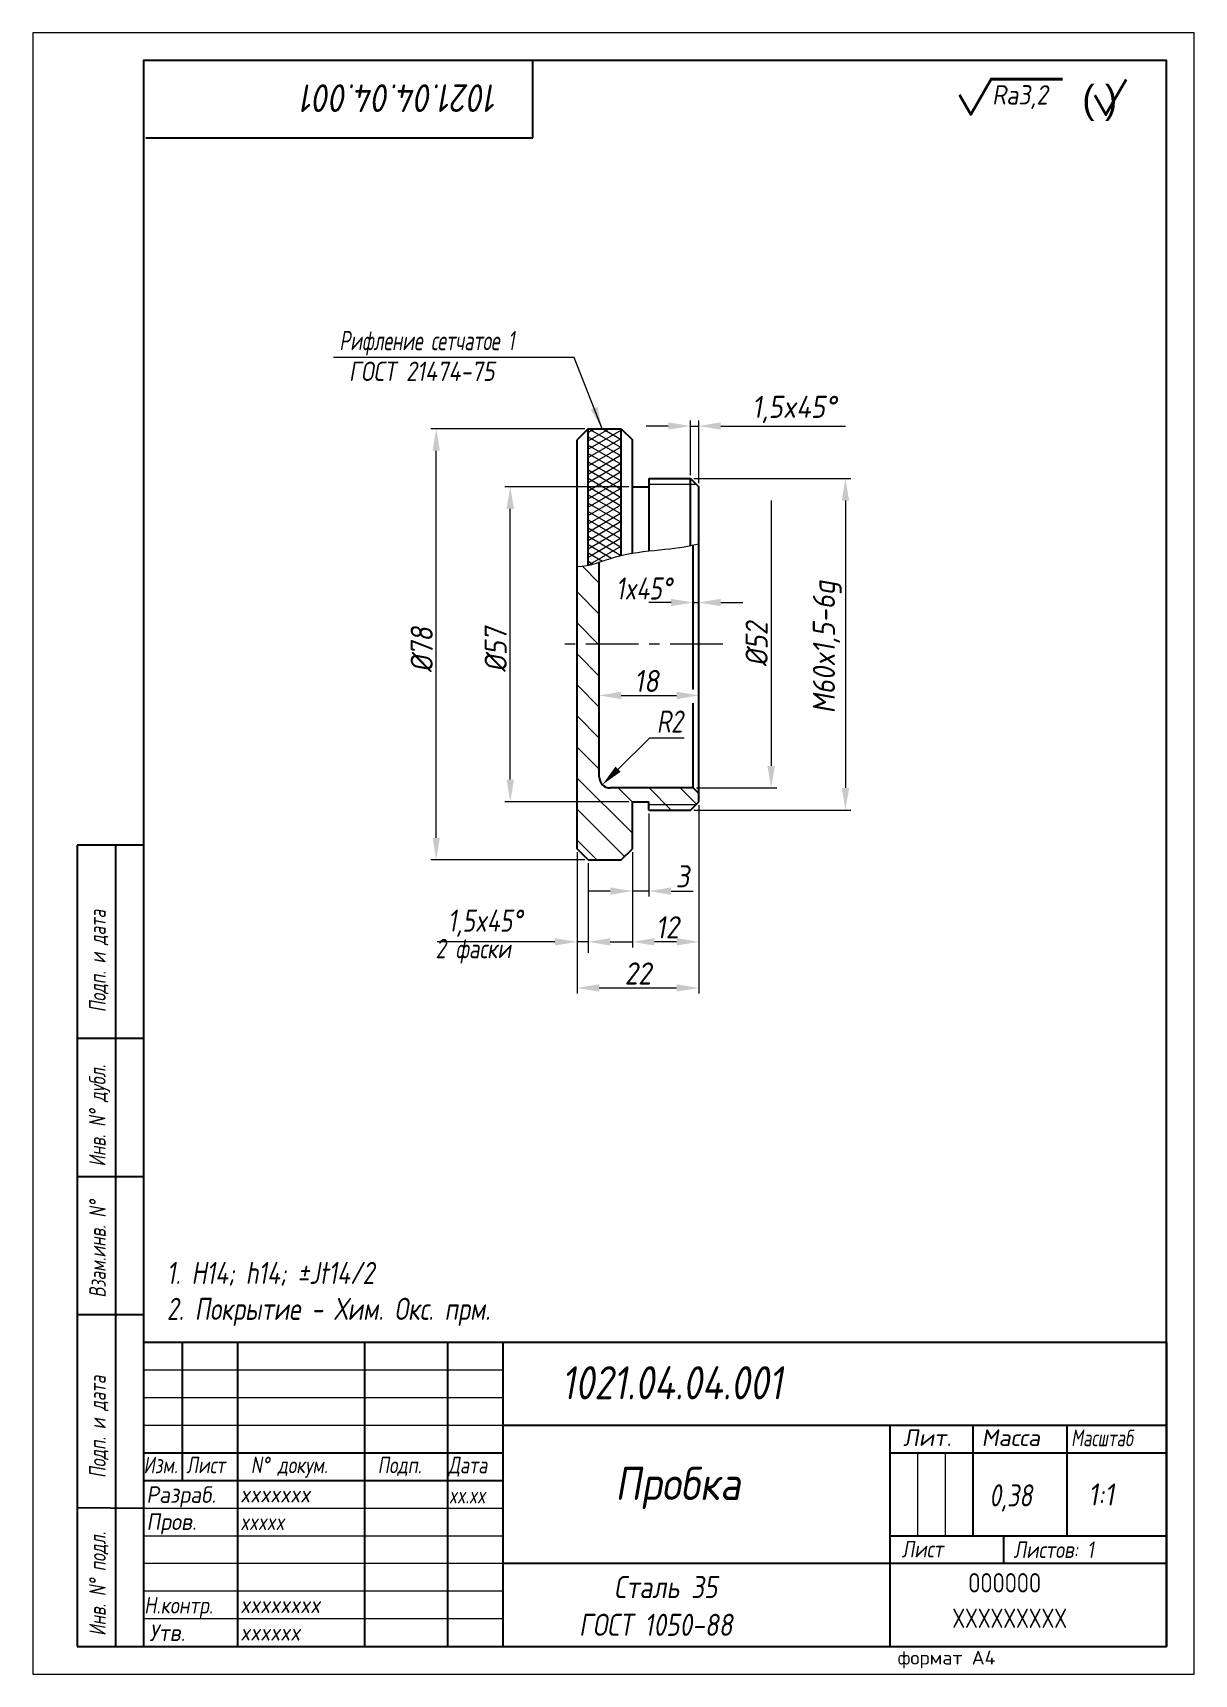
# Model space of a CAD drawing. Header units: millimetres. Extents: x 2572 to 2782, y -1903 to -1606.
import ezdxf

# ---------------------------------------------------------------- set-up
doc = ezdxf.new("R2010")
doc.units = ezdxf.units.MM
doc.linetypes.add('CENTER', pattern=[50.8, 31.75, -6.35, 6.35, -6.35])
for name, color, linetype, lineweight in [('Ax', 1, 'CENTER', 18), ('Dim', 3, 'Continuous', 40), ('Hatch', 5, 'Continuous', 18), ('Slim', 8, 'Continuous', 18), ('Text', 2, 'Continuous', 40), ('Wide', 31, 'Continuous', 60)]:
    doc.layers.add(name, color=color, linetype=linetype, lineweight=lineweight)
doc.styles.add('курсив', font='romans.shx', dxfattribs={"oblique": 10})
doc.styles.add('курсив 0_65', font='romans.shx', dxfattribs={"width": 0.65, "oblique": 10})
doc.styles.add('курсив 0_75', font='romans.shx', dxfattribs={"width": 0.75, "oblique": 10})
doc.styles.add('курсив 0_85', font='romans.shx', dxfattribs={"width": 0.85, "oblique": 10})
doc.dimstyles.new('L.Arrow', dxfattribs={"dimtxt": 4, "dimasz": 4, "dimexe": 2, "dimexo": 0.625, "dimgap": 1, "dimtad": 1, "dimlfac": 5, "dimtxsty": 'курсив 0_85', "dimcen": 0, "dimclrd": 256, "dimclre": 256, "dimclrt": 256, "dimadec": 1, "dimazin": 0, "dimtp": 0.0165, "dimtm": 0.0075, "dimtfac": 1, "dimtmove": 0, "dimatfit": 3, "dimfxl": 1, "dimlwd": 18, "dimlwe": 18, "dimarcsym": 0})
doc.dimstyles.new('к1_1', dxfattribs={"dimtxt": 4, "dimasz": 4, "dimexe": 1, "dimexo": 0.625, "dimtad": 1, "dimtxsty": 'курсив 0_85', "dimcen": 0, "dimadec": 0, "dimazin": 0, "dimtfac": 1, "dimtmove": 0, "dimatfit": 3, "dimldrblk": 'DOTSMALL', "dimfxl": 1, "dimlwd": 18, "dimlwe": 18, "dimarcsym": 0})
doc.dimstyles.new('к1_1св', dxfattribs={"dimtxt": 4, "dimasz": 4, "dimexe": 2, "dimexo": 0.625, "dimgap": 1, "dimtad": 1, "dimtoh": 1, "dimtxsty": 'курсив 0_75', "dimcen": 0, "dimadec": 0, "dimazin": 0, "dimtfac": 1, "dimtmove": 0, "dimatfit": 3, "dimldrblk": 'DOTSMALL', "dimfxl": 1, "dimlwd": 18, "dimlwe": 18, "dimarcsym": 0})

# ---------------------------------------------------------------- blocks, each defined once
blk = doc.blocks.new('*D536')
at = {"layer": 'Defpoints', "color": 0, "transparency": 16777216}
for p in [(2692.79, -1690.74), (2691.79, -1742.74), (2705.89, -1742.74)]:
    blk.add_point(p, dxfattribs=at)
at = {"layer": 'Dim', "color": 0, "lineweight": 18, "transparency": 16777216}
for p, q in [((2705.89, -1690.74), (2705.89, -1738.74)), ((2692.42, -1742.74), (2706.89, -1742.74))]:
    blk.add_line(p, q, dxfattribs=at)
at = {"layer": 'Dim', "color": 0, "transparency": 16777216}
blk.add_solid([(2705.22, -1738.74), (2706.56, -1738.74), (2705.89, -1742.74)], dxfattribs=at)
at = {"layer": 'Dim', "color": 0, "transparency": 16777216, "insert": (2703.26, -1716.74), "char_height": 4, "attachment_point": 5, "rotation": 90, "style": 'курсив 0_85'}
blk.add_mtext('%%c52', dxfattribs=at)
blk = doc.blocks.new('_DotSmall')
at = {"color": 0, "linetype": 'ByBlock', "const_width": 0.5}
blk.add_lwpolyline([(-122670.927, 17467.939, 1), (-122670.802, 17467.939, 1)], format="xyb", close=True, dxfattribs=at)
blk = doc.blocks.new('_None')
blk = doc.blocks.new('*D537')
at = {"layer": 'Defpoints', "color": 0, "transparency": 16777216}
for p in [(2691.29, -1686.74), (2691.29, -1746.74), (2719.32, -1746.74)]:
    blk.add_point(p, dxfattribs=at)
at = {"layer": 'Dim', "color": 0, "lineweight": 18, "transparency": 16777216}
for p, q in [((2691.92, -1686.74), (2720.32, -1686.74)), ((2719.32, -1690.74), (2719.32, -1742.74)), ((2691.92, -1746.74), (2720.32, -1746.74))]:
    blk.add_line(p, q, dxfattribs=at)
at = {"layer": 'Dim', "color": 0, "transparency": 16777216}
for points in [[(2718.66, -1690.74), (2719.99, -1690.74), (2719.32, -1686.74)], [(2718.66, -1742.74), (2719.99, -1742.74), (2719.32, -1746.74)]]:
    blk.add_solid(points, dxfattribs=at)
at = {"layer": 'Dim', "color": 0, "transparency": 16777216, "insert": (2716.03, -1717.26), "char_height": 4, "attachment_point": 5, "rotation": 90, "style": 'курсив 0_85'}
blk.add_mtext('M60x1,5-6g', dxfattribs=at)
blk = doc.blocks.new('*D538')
at = {"layer": 'Defpoints', "color": 0, "transparency": 16777216}
for p in [(2645.32, -1677.74), (2672.79, -1677.74), (2672.79, -1755.74)]:
    blk.add_point(p, dxfattribs=at)
at = {"layer": 'Dim', "color": 0, "lineweight": 18, "transparency": 16777216}
for p, q in [((2672.17, -1677.74), (2644.32, -1677.74)), ((2645.32, -1751.74), (2645.32, -1681.74)), ((2672.17, -1755.74), (2644.32, -1755.74))]:
    blk.add_line(p, q, dxfattribs=at)
at = {"layer": 'Dim', "color": 0, "transparency": 16777216}
for points in [[(2644.66, -1681.74), (2645.99, -1681.74), (2645.32, -1677.74)], [(2644.66, -1751.74), (2645.99, -1751.74), (2645.32, -1755.74)]]:
    blk.add_solid(points, dxfattribs=at)
at = {"layer": 'Dim', "color": 0, "transparency": 16777216, "insert": (2642.7, -1717.74), "char_height": 4, "attachment_point": 5, "rotation": 90, "style": 'курсив 0_85'}
blk.add_mtext('%%c78', dxfattribs=at)
blk = doc.blocks.new('*D101')
at = {"layer": 'Defpoints', "color": 0, "transparency": 16777216}
for p in [(2692.79, -1746.74), (2670.79, -1753.74), (2692.79, -1778.93)]:
    blk.add_point(p, dxfattribs=at)
at = {"layer": 'Dim', "color": 0, "lineweight": 18, "transparency": 16777216}
for p, q in [((2692.79, -1747.37), (2692.79, -1779.93)), ((2670.79, -1754.37), (2670.79, -1779.93)), ((2674.79, -1778.93), (2688.79, -1778.93))]:
    blk.add_line(p, q, dxfattribs=at)
at = {"layer": 'Dim', "color": 0, "transparency": 16777216}
for points in [[(2674.79, -1778.26), (2674.79, -1779.6), (2670.79, -1778.93)], [(2688.79, -1778.26), (2688.79, -1779.6), (2692.79, -1778.93)]]:
    blk.add_solid(points, dxfattribs=at)
at = {"layer": 'Dim', "color": 0, "transparency": 16777216, "insert": (2681.81, -1776.31), "char_height": 4, "attachment_point": 5, "style": 'курсив 0_85'}
blk.add_mtext('22', dxfattribs=at)
blk = doc.blocks.new('*D102')
at = {"layer": 'Defpoints', "color": 0, "transparency": 16777216}
for p in [(2692.79, -1745.24), (2680.79, -1753.74), (2680.79, -1770.59)]:
    blk.add_point(p, dxfattribs=at)
at = {"layer": 'Dim', "color": 0, "lineweight": 18, "transparency": 16777216}
for p, q in [((2692.79, -1745.87), (2692.79, -1771.59)), ((2680.79, -1754.37), (2680.79, -1771.59)), ((2688.79, -1770.59), (2684.79, -1770.59))]:
    blk.add_line(p, q, dxfattribs=at)
at = {"layer": 'Dim', "color": 0, "transparency": 16777216}
for points in [[(2684.79, -1769.92), (2684.79, -1771.25), (2680.79, -1770.59)], [(2688.79, -1769.92), (2688.79, -1771.25), (2692.79, -1770.59)]]:
    blk.add_solid(points, dxfattribs=at)
at = {"layer": 'Dim', "color": 0, "transparency": 16777216, "insert": (2687.13, -1767.96), "char_height": 4, "attachment_point": 5, "style": 'курсив 0_85'}
blk.add_mtext('12', dxfattribs=at)
blk = doc.blocks.new('*D103')
at = {"layer": 'Defpoints', "color": 0, "transparency": 16777216}
for p in [(2658.71, -1688.24), (2680.79, -1688.24), (2680.79, -1745.24)]:
    blk.add_point(p, dxfattribs=at)
at = {"layer": 'Dim', "color": 0, "lineweight": 18, "transparency": 16777216}
for p, q in [((2680.17, -1688.24), (2657.71, -1688.24)), ((2658.71, -1741.24), (2658.71, -1692.24)), ((2680.17, -1745.24), (2657.71, -1745.24))]:
    blk.add_line(p, q, dxfattribs=at)
at = {"layer": 'Dim', "color": 0, "transparency": 16777216}
for points in [[(2658.04, -1692.24), (2659.38, -1692.24), (2658.71, -1688.24)], [(2658.04, -1741.24), (2659.38, -1741.24), (2658.71, -1745.24)]]:
    blk.add_solid(points, dxfattribs=at)
at = {"layer": 'Dim', "color": 0, "transparency": 16777216, "insert": (2656.08, -1717.74), "char_height": 4, "attachment_point": 5, "rotation": 90, "style": 'курсив 0_85'}
blk.add_mtext('%%c57', dxfattribs=at)
blk = doc.blocks.new('*D539')
at = {"layer": 'Defpoints', "color": 0, "transparency": 16777216}
for p in [(2674.79, -1716.74), (2692.79, -1716.74), (2692.79, -1726)]:
    blk.add_point(p, dxfattribs=at)
at = {"layer": 'Dim', "color": 0, "lineweight": 18, "transparency": 16777216}
for p, q in [((2674.79, -1717.37), (2674.79, -1727)), ((2692.79, -1717.37), (2692.79, -1727)), ((2678.79, -1726), (2688.79, -1726))]:
    blk.add_line(p, q, dxfattribs=at)
at = {"layer": 'Dim', "color": 0, "transparency": 16777216}
for points in [[(2678.79, -1725.33), (2678.79, -1726.67), (2674.79, -1726)], [(2688.79, -1725.33), (2688.79, -1726.67), (2692.79, -1726)]]:
    blk.add_solid(points, dxfattribs=at)
at = {"layer": 'Dim', "color": 0, "transparency": 16777216, "insert": (2683.34, -1723.38), "char_height": 4, "attachment_point": 5, "style": 'курсив 0_85'}
blk.add_mtext('18', dxfattribs=at)
blk = doc.blocks.new('*D540')
at = {"layer": 'Defpoints', "color": 0, "transparency": 16777216}
for p in [(2692.79, -1677.25), (2691.29, -1686.74), (2692.79, -1688.24)]:
    blk.add_point(p, dxfattribs=at)
at = {"layer": 'Dim', "color": 0, "lineweight": 18, "transparency": 16777216}
for p, q in [((2687.29, -1677.25), (2683.29, -1677.25)), ((2691.29, -1686.12), (2691.29, -1676.25)), ((2691.29, -1677.25), (2692.79, -1677.25)), ((2692.79, -1687.62), (2692.79, -1676.25)), ((2696.79, -1677.25), (2719.34, -1677.25))]:
    blk.add_line(p, q, dxfattribs=at)
at = {"layer": 'Dim', "color": 0, "transparency": 16777216}
for points in [[(2687.29, -1676.58), (2687.29, -1677.91), (2691.29, -1677.25)], [(2696.79, -1676.58), (2696.79, -1677.91), (2692.79, -1677.25)]]:
    blk.add_solid(points, dxfattribs=at)
at = {"layer": 'Dim', "color": 0, "transparency": 16777216, "insert": (2710.06, -1674.24), "char_height": 4, "attachment_point": 5, "style": 'курсив 0_85'}
blk.add_mtext('1,5x45%%d', dxfattribs=at)
blk = doc.blocks.new('*D541')
at = {"layer": 'Defpoints', "color": 0, "transparency": 16777216}
for p in [(2691.79, -1698.79), (2692.79, -1698.54), (2692.79, -1709.18)]:
    blk.add_point(p, dxfattribs=at)
at = {"layer": 'Dim', "color": 0, "lineweight": 18, "transparency": 16777216}
for p, q in [((2691.79, -1699.42), (2691.79, -1711.18)), ((2692.79, -1699.17), (2692.79, -1711.18)), ((2687.79, -1709.18), (2683.79, -1709.18)), ((2691.79, -1709.18), (2692.79, -1709.18)), ((2696.79, -1709.18), (2700.79, -1709.18))]:
    blk.add_line(p, q, dxfattribs=at)
at = {"layer": 'Dim', "color": 0, "transparency": 16777216}
for points in [[(2687.79, -1708.52), (2687.79, -1709.85), (2691.79, -1709.18)], [(2696.79, -1708.52), (2696.79, -1709.85), (2692.79, -1709.18)]]:
    blk.add_solid(points, dxfattribs=at)
at = {"layer": 'Dim', "color": 0, "transparency": 16777216, "insert": (2682.86, -1706.65), "char_height": 4, "attachment_point": 5, "style": 'курсив 0_75'}
blk.add_mtext('1x45%%d', dxfattribs=at)
blk = doc.blocks.new('*D542')
at = {"layer": 'Defpoints', "color": 0, "transparency": 16777216}
for p in [(2670.79, -1753.74), (2672.79, -1755.74), (2670.79, -1770.59)]:
    blk.add_point(p, dxfattribs=at)
at = {"layer": 'Dim', "color": 0, "lineweight": 18, "transparency": 16777216}
for p, q in [((2670.79, -1754.37), (2670.79, -1772.59)), ((2672.79, -1756.37), (2672.79, -1772.59)), ((2666.79, -1770.59), (2645.51, -1770.59)), ((2672.79, -1770.59), (2670.79, -1770.59)), ((2676.79, -1770.59), (2680.79, -1770.59))]:
    blk.add_line(p, q, dxfattribs=at)
at = {"layer": 'Dim', "color": 0, "transparency": 16777216}
for points in [[(2666.79, -1769.92), (2666.79, -1771.25), (2670.79, -1770.59)], [(2676.79, -1769.92), (2676.79, -1771.25), (2672.79, -1770.59)]]:
    blk.add_solid(points, dxfattribs=at)
at = {"layer": 'Dim', "color": 0, "transparency": 16777216, "insert": (2654.15, -1767.21), "char_height": 4, "attachment_point": 5, "style": 'курсив 0_75'}
blk.add_mtext('1,5x45%%d', dxfattribs=at)
blk = doc.blocks.new('*D543')
at = {"layer": 'Defpoints', "color": 0, "transparency": 16777216}
for p in [(2675.37, -1742.15), (2676.79, -1740.74)]:
    blk.add_point(p, dxfattribs=at)
at = {"layer": 'Dim', "color": 0, "lineweight": 18, "transparency": 16777216}
for p, q in [((2683.91, -1733.72), (2678.21, -1739.34)), ((2690.19, -1733.72), (2683.91, -1733.72))]:
    blk.add_line(p, q, dxfattribs=at)
at = {"layer": 'Dim', "color": 0, "transparency": 16777216}
blk.add_solid([(2677.75, -1738.87), (2678.68, -1739.81), (2675.37, -1742.15)], dxfattribs=at)
at = {"layer": 'Dim', "color": 0, "transparency": 16777216, "insert": (2687.55, -1730.72), "char_height": 4, "attachment_point": 5, "style": 'курсив 0_75'}
blk.add_mtext('R2', dxfattribs=at)
blk = doc.blocks.new('*D544')
at = {"layer": 'Defpoints', "color": 0, "transparency": 16777216}
for p in [(2683.79, -1746.74), (2680.79, -1753.74), (2680.79, -1761.41)]:
    blk.add_point(p, dxfattribs=at)
at = {"layer": 'Dim', "color": 0, "lineweight": 18, "transparency": 16777216}
for p, q in [((2683.79, -1747.37), (2683.79, -1762.41)), ((2680.79, -1754.37), (2680.79, -1762.41)), ((2676.79, -1761.41), (2672.79, -1761.41)), ((2683.79, -1761.41), (2680.79, -1761.41)), ((2687.79, -1761.41), (2691.79, -1761.41))]:
    blk.add_line(p, q, dxfattribs=at)
at = {"layer": 'Dim', "color": 0, "transparency": 16777216}
for points in [[(2676.79, -1760.74), (2676.79, -1762.08), (2680.79, -1761.41)], [(2687.79, -1760.74), (2687.79, -1762.08), (2683.79, -1761.41)]]:
    blk.add_solid(points, dxfattribs=at)
at = {"layer": 'Dim', "color": 0, "transparency": 16777216, "insert": (2689.86, -1758.74), "char_height": 4, "attachment_point": 5, "style": 'курсив 0_85'}
blk.add_mtext('3', dxfattribs=at)

msp = doc.modelspace()

# ---------------------------------------------------------------- hatches: boundary and pattern name
at = {"layer": 'Hatch'}
h = msp.add_hatch(dxfattribs=at)
h.set_pattern_fill('ANSI31', color=256, scale=1.25, angle=90, style=0)
h.set_pattern_definition([(135, (-7013.5135, 5243.666), (-2.80633, -2.80633), [])])
edge = h.paths.add_edge_path()
edge.add_spline(control_points=[(2674.792, -1701.901), (2674.43, -1702.018), (2674.068, -1702.129), (2673.705, -1702.228)], knot_values=[2.9704203, 2.9704203, 2.9704203, 2.9704203, 4.097609, 4.097609, 4.097609, 4.097609], degree=3, periodic=0)
edge.add_spline(control_points=[(2673.705, -1702.228), (2673.402, -1702.312), (2673.097, -1702.387), (2672.792, -1702.451)], knot_values=[2.0285384, 2.0285384, 2.0285384, 2.0285384, 2.9704203, 2.9704203, 2.9704203, 2.9704203], degree=3, periodic=0)
edge.add_line((2672.792, -1702.451), (2672.792, -1702.451))
edge.add_line((2672.792, -1702.451), (2672.792, -1702.451))
edge.add_spline(control_points=[(2672.792, -1702.451), (2672.133, -1702.589), (2671.468, -1702.674), (2670.792, -1702.674)], knot_values=[0, 0, 0, 0, 2.0284763, 2.0284763, 2.0284763, 2.0284763], degree=3, periodic=0)
edge.add_line((2670.792, -1702.674), (2670.792, -1716.745))
edge.add_line((2670.792, -1716.745), (2674.792, -1716.745))
edge.add_line((2674.792, -1716.745), (2674.792, -1701.901))
edge = h.paths.add_edge_path()
edge.add_line((2692.792, -1743.745), (2691.792, -1742.745))
edge.add_line((2691.792, -1742.745), (2676.792, -1742.745))
edge.add_arc((2676.792, -1740.745), 2, 180, 270, ccw=False)
edge.add_line((2674.792, -1740.745), (2674.792, -1716.745))
edge.add_line((2674.792, -1716.745), (2670.792, -1716.745))
edge.add_line((2670.792, -1716.745), (2670.792, -1753.745))
edge.add_line((2670.792, -1753.745), (2672.792, -1755.745))
edge.add_line((2672.792, -1755.745), (2678.792, -1755.745))
edge.add_line((2678.792, -1755.745), (2680.792, -1753.745))
edge.add_line((2680.792, -1753.745), (2680.792, -1745.245))
edge.add_line((2680.792, -1745.245), (2683.792, -1745.245))
edge.add_line((2683.792, -1745.245), (2683.792, -1746.745))
edge.add_line((2683.792, -1746.745), (2691.292, -1746.745))
edge.add_line((2691.292, -1746.745), (2692.792, -1745.245))
edge.add_line((2692.792, -1745.245), (2692.792, -1743.745))

# ---------------------------------------------------------------- linework, layer by layer
for p, q in [((2662.794, -1625.096), (2662.794, -1611.096)), ((2592.794, -1625.096), (2662.794, -1625.096)), ((2672.792, -1677.745), (2670.792, -1679.745)), ((2672.792, -1677.745), (2678.792, -1677.745)), ((2672.792, -1702.451), (2672.792, -1677.745)), ((2678.792, -1677.745), (2680.792, -1679.745)), ((2678.792, -1700.657), (2678.792, -1677.745)), ((2670.792, -1753.745), (2670.792, -1679.745)), ((2680.792, -1700.254), (2680.792, -1679.745)), ((2683.792, -1686.745), (2691.292, -1686.745)), ((2683.792, -1686.745), (2683.792, -1699.854)), ((2691.292, -1686.745), (2692.792, -1688.245)), ((2691.292, -1698.898), (2691.292, -1686.745)), ((2680.792, -1688.245), (2683.792, -1688.245)), ((2692.792, -1745.245), (2692.792, -1688.245)), ((2691.792, -1724.954), (2691.792, -1698.791)), ((2674.792, -1740.745), (2674.792, -1701.901)), ((2691.792, -1742.745), (2691.792, -1727.382)), ((2691.792, -1742.745), (2676.792, -1742.745)), ((2691.792, -1742.745), (2692.792, -1743.745)), ((2680.792, -1753.745), (2680.792, -1745.245)), ((2680.792, -1745.245), (2683.792, -1745.245)), ((2683.792, -1746.745), (2683.792, -1745.245)), ((2691.292, -1746.745), (2692.792, -1745.245)), ((2683.792, -1746.745), (2691.292, -1746.745)), ((2580.381, -1753.102), (2580.381, -1898.102)), ((2592.381, -1753.102), (2580.381, -1753.102)), ((2587.382, -1898.032), (2587.382, -1753.102)), ((2672.792, -1755.745), (2670.792, -1753.745)), ((2678.792, -1755.745), (2680.792, -1753.745)), ((2672.792, -1755.745), (2678.792, -1755.745)), ((2592.312, -1788.102), (2580.381, -1788.104)), ((2592.295, -1813.102), (2580.381, -1813.102)), ((2580.381, -1838.1), (2580.381, -1838.1)), ((2592.381, -1838.102), (2580.381, -1838.1)), ((2777.381, -1843.102), (2592.381, -1843.102)), ((2599.381, -1843.102), (2599.381, -1868.102)), ((2609.381, -1843.102), (2609.381, -1898.102)), ((2632.381, -1843.102), (2632.381, -1898.102)), ((2647.381, -1843.102), (2647.381, -1898.102)), ((2657.381, -1843.102), (2657.381, -1898.102)), ((2777.381, -1898.102), (2777.381, -1843.102)), ((2777.381, -1843.102), (2777.381, -1898.102)), ((2727.381, -1858.102), (2657.381, -1858.102)), ((2727.381, -1858.102), (2727.381, -1898.102)), ((2777.381, -1858.102), (2727.381, -1858.102)), ((2742.381, -1858.102), (2742.381, -1878.102)), ((2759.381, -1858.102), (2759.381, -1878.102)), ((2657.381, -1863.102), (2592.381, -1863.102)), ((2777.381, -1863.102), (2727.381, -1863.102)), ((2657.381, -1868.102), (2592.381, -1868.102)), ((2592.381, -1873.103), (2580.381, -1873.033)), ((2777.381, -1878.102), (2727.381, -1878.102)), ((2747.886, -1878.102), (2747.886, -1883.102)), ((2727.381, -1883.102), (2657.381, -1883.102)), ((2777.381, -1883.102), (2727.381, -1883.102)), ((2580.381, -1898.102), (2592.381, -1898.102)), ((2592.381, -1898.102), (2777.381, -1898.102))]:
    msp.add_line(p, q)
msp.add_lwpolyline([(2592.381, -1898.102), (2777.381, -1898.102), (2777.381, -1611.102), (2592.381, -1611.102)], close=True)
msp.add_arc((2676.792, -1740.745), 2, 180, 270)
at = {"layer": 'Ax', "ltscale": 0.3}
msp.add_line((2697.146, -1716.745), (2667.189, -1716.745), dxfattribs=at)
at = {"layer": 'Slim'}
for p, q in [((2672.792, -1677.701), (2678.792, -1681.165)), ((2672.792, -1679.951), (2676.613, -1677.745)), ((2672.792, -1678.451), (2674.015, -1677.745)), ((2672.792, -1681.451), (2678.792, -1677.987)), ((2675.466, -1677.745), (2678.792, -1679.665)), ((2672.792, -1679.201), (2678.792, -1682.665)), ((2672.792, -1682.951), (2678.792, -1679.487)), ((2672.792, -1680.701), (2678.792, -1684.165)), ((2672.792, -1684.451), (2678.792, -1680.987)), ((2672.792, -1682.201), (2678.792, -1685.665)), ((2672.792, -1685.951), (2678.792, -1682.487)), ((2672.792, -1683.701), (2678.792, -1687.165)), ((2672.792, -1687.451), (2678.792, -1683.987)), ((2672.792, -1685.201), (2678.792, -1688.665)), ((2672.792, -1688.951), (2678.792, -1685.487)), ((2672.792, -1686.701), (2678.792, -1690.165)), ((2672.792, -1690.451), (2678.792, -1686.987)), ((2672.792, -1688.201), (2678.792, -1691.665)), ((2672.792, -1691.951), (2678.792, -1688.487)), ((2672.792, -1689.701), (2678.792, -1693.165)), ((2683.792, -1687.745), (2692.292, -1687.745)), ((2672.792, -1693.451), (2678.792, -1689.987)), ((2672.792, -1691.201), (2678.792, -1694.665)), ((2672.792, -1694.951), (2678.792, -1691.487)), ((2672.792, -1692.701), (2678.792, -1696.165)), ((2672.792, -1696.451), (2678.792, -1692.987)), ((2672.792, -1694.201), (2678.792, -1697.665)), ((2672.792, -1697.951), (2678.792, -1694.487)), ((2672.792, -1695.701), (2678.792, -1699.165)), ((2672.792, -1699.451), (2678.792, -1695.987)), ((2672.792, -1697.201), (2678.792, -1700.665)), ((2672.792, -1700.951), (2678.792, -1697.487)), ((2672.792, -1698.701), (2677.037, -1701.152)), ((2672.792, -1702.451), (2678.792, -1698.987)), ((2672.792, -1700.201), (2675.393, -1701.703)), ((2672.792, -1701.701), (2673.705, -1702.228)), ((2678.265, -1700.79), (2678.792, -1700.487)), ((2683.792, -1745.745), (2692.292, -1745.745)), ((2657.381, -1848.102), (2592.381, -1848.102)), ((2657.381, -1853.102), (2592.381, -1853.102)), ((2657.381, -1858.102), (2592.381, -1858.102)), ((2732.381, -1863.102), (2732.381, -1878.102)), ((2737.381, -1863.102), (2737.381, -1878.102)), ((2657.381, -1873.102), (2592.381, -1873.102)), ((2657.381, -1878.102), (2592.381, -1878.102)), ((2657.381, -1883.102), (2592.381, -1883.102)), ((2657.381, -1888.102), (2592.381, -1888.102)), ((2657.381, -1893.102), (2592.381, -1893.102))]:
    msp.add_line(p, q, dxfattribs=at)
msp.add_lwpolyline([(2572.381, -1903.102), (2782.381, -1903.102), (2782.381, -1606.102), (2572.381, -1606.102)], close=True, dxfattribs=at)
msp.add_open_spline([(2670.792, -1702.674), (2673.186, -1702.674), (2677.99, -1700.393), (2685.431, -1699.702), (2690.503, -1699.162), (2692.792, -1698.544)], degree=3, knots=[0, 0, 0, 0, 7.1841686, 15.2916991, 22.4029961, 22.4029961, 22.4029961, 22.4029961], dxfattribs=at)
at = {"layer": 'Text'}
for points in [[(2739.948, -1617.344), (2741.975, -1620.855), (2745.654, -1614.482), (2758.603, -1614.482)], [(2764.393, -1617.388), (2766.42, -1620.899), (2770.099, -1614.526)]]:
    msp.add_lwpolyline(points, dxfattribs=at)

# ---------------------------------------------------------------- texts
at = {"layer": 'Text', "oblique": 10}
for s, height, rotation, style, width, p in [('1021.04.04.001', 5, 180, 'курсив', 0.85, (2656.546, -1615.42)), ('Подп. и дата', 3, 90, 'курсив 0_75', 0.7, (2585.571, -1783.32)), ('Инв. N%%D дубл.', 3, 90, 'курсив 0_75', 0.7, (2585.537, -1811.253)), ('Взам.инв. N%%D', 3, 90, 'курсив 0_75', 0.7, (2585.571, -1834.981)), ('Подп. и дата', 3, 90, 'курсив 0_75', 0.7, (2585.571, -1867.607)), ('Инв. N%%D подл.', 3, 90, 'курсив 0_75', 0.7, (2585.571, -1896.179))]:
    msp.add_text(s, height=height, rotation=rotation, dxfattribs=dict(at, style=style, width=width)).set_placement(p)
for s, height, style, width, p in [('Ra3,2', 3.5, 'курсив 0_85', 0.85, (2745.847, -1619.074)), ('Рифление сетчатое 1', 3.5, 'курсив 0_65', 0.65, (2627.805, -1663.535)), ('ГОСТ 21474-75', 3.5, 'курсив', 0.8, (2629.523, -1669.098)), ('2 фаски', 3.5, 'курсив 0_75', 0.75, (2645.186, -1773.56)), ('1. H14; h14; %%PJt14/2', 4, 'курсив 0_75', 0.75, (2596.603, -1832.498)), ('2. Покрытие - Хим. Окс. прм.', 4, 'курсив 0_75', 0.75, (2596.603, -1838.998)), ('1021.04.04.001', 6, 'курсив', 0.8, (2667.962, -1853.371)), ('Масштаб', 3, 'курсив', 0.7, (2760.115, -1861.856)), ('Изм.', 3, 'курсив 0_75', 0.75, (2592.381, -1866.748)), ('Лист', 3, 'курсив 0_75', 0.75, (2600.117, -1866.748)), ('N%%D докум.', 3, 'курсив 0_75', 0.75, (2611.789, -1866.748)), ('Подп.', 3, 'курсив 0_75', 0.75, (2634.729, -1866.748)), ('Дата', 3, 'курсив 0_75', 0.75, (2647.503, -1866.748)), ('Пробка', 6, 'курсив 0_85', 0.85, (2677.665, -1871.582)), ('Разраб.', 3, 'курсив', 0.9, (2592.895, -1872.103)), ('xxxxxxx', 3, 'курсив 0_85', 0.85, (2609.887, -1872.023)), ('0,38', 4, 'курсив 0_75', 0.75, (2745.34, -1872.751)), ('1:1', 4, 'курсив 0_85', 0.85, (2763.236, -1872.586)), ('Пров.', 3, 'курсив', 0.9, (2592.921, -1877.008)), ('xxxxx', 3, 'курсив 0_85', 0.75, (2609.887, -1877.023)), ('Лист', 3, 'курсив', 0.8, (2729.483, -1881.972)), ('Листов: 1', 3, 'курсив', 0.8, (2749.727, -1882.077)), ('Сталь 35', 4, 'курсив', 0.8, (2677.475, -1889.337)), ('Н.контр.', 3, 'курсив', 0.8, (2592.511, -1892.127)), ('xxxxxxxx', 3, 'курсив 0_85', 0.85, (2609.887, -1892.023)), ('Утв.', 3, 'курсив', 0.9, (2593.442, -1897.105)), (' ГОСТ 1050-88', 4, 'курсив', 0.8, (2669.004, -1896.171)), ('xxxxxx', 3, 'курсив 0_85', 0.85, (2609.887, -1897.023))]:
    msp.add_text(s, height=height, dxfattribs=dict(at, style=style, width=width)).set_placement(p)
at = {"layer": 'Text'}
msp.add_text('( )', height=5, dxfattribs=at).set_placement((2762.15, -1620.57))
at = {"layer": 'Text', "style": 'курсив', "oblique": 10}
for s, p in [('Лит.', (2729.736, -1861.808)), ('Масса', (2743.935, -1861.808))]:
    msp.add_text(s, height=3, dxfattribs=at).set_placement(p)
at = {"layer": 'Text', "ltscale": 0.8, "style": 'курсив', "oblique": 10, "width": 0.7}
msp.add_text('xx.xx', height=3, dxfattribs=at).set_placement((2647.607, -1872.209))
at = {"layer": 'Text', "style": 'курсив'}
msp.add_text('формат А4', height=2.5, dxfattribs=at).set_placement((2728.763, -1901.365))
at = {"layer": 'Wide', "lineweight": 50, "style": 'курсив', "width": 0.7}
for s, p in [('OOOOOO', (2741.533, -1888.322)), ('XXXXXXXXX', (2738.66, -1894.732))]:
    msp.add_text(s, height=3.5, dxfattribs=at).set_placement(p)

# ---------------------------------------------------------------- dimensions: what is measured, and where the dimension line sits
at = {"layer": 'Dim'}
for base, p1, p2, text, dimstyle, picture, middle in [((2692.792, -1677.248), (2691.292, -1686.745), (2692.792, -1688.245), '<>x45%%d', 'к1_1', '*D540', (2710.065, -1677.248)), ((2670.792, -1770.588), (2672.792, -1755.745), (2670.792, -1753.745), '1,5x45%%d', 'к1_1св', '*D542', (2654.153, -1770.588))]:
    dim = msp.add_linear_dim(base=base, p1=p1, p2=p2, text=text, dimstyle=dimstyle, dxfattribs=at)
    dim.commit()
    dim.dimension.update_dxf_attribs({"geometry": picture, "text_midpoint": middle, "dimtype": 160})
for base, p1, p2, text, picture, middle in [((2645.322, -1677.745), (2672.792, -1755.745), (2672.792, -1677.745), '%%c<>', '*D538', (2645.322, -1717.739)), ((2719.324, -1746.745), (2691.292, -1686.745), (2691.292, -1746.745), 'M<>x1,5-6g', '*D537', (2719.324, -1717.261)), ((2658.709, -1688.245), (2680.792, -1745.245), (2680.792, -1688.245), '%%c<>', '*D103', (2658.709, -1717.739))]:
    dim = msp.add_linear_dim(base=base, p1=p1, p2=p2, angle=90, text=text, dimstyle='к1_1', dxfattribs=at)
    dim.commit()
    dim.dimension.update_dxf_attribs({"geometry": picture, "text_midpoint": middle, "dimtype": 160})
dim = msp.add_linear_dim(base=(2705.89, -1742.745), p1=(2692.792, -1690.745), p2=(2691.792, -1742.745), angle=90, text='%%c<>', dimstyle='к1_1', override={"dimblk1": 'None', "dimsah": 1, "dimse1": 1}, dxfattribs=at)
dim.commit()
dim.dimension.update_dxf_attribs({"geometry": '*D536', "text_midpoint": (2705.89, -1716.745), "dimtype": 160})
dim = msp.add_linear_dim(base=(2692.792, -1709.183), p1=(2691.792, -1698.791), p2=(2692.792, -1698.544), text='<>x45%%d', dimstyle='к1_1св', override={"dimtmove": 2}, dxfattribs=at)
dim.commit()
dim.dimension.update_dxf_attribs({"geometry": '*D541', "text_midpoint": (2682.864, -1706.651), "dimtype": 160})
for base, p1, p2, picture, middle in [((2692.792, -1726.001), (2674.792, -1716.745), (2692.792, -1716.745), '*D539', (2683.342, -1726.001)), ((2680.792, -1770.588), (2692.792, -1745.245), (2680.792, -1753.745), '*D102', (2687.132, -1770.588)), ((2692.792, -1778.93), (2670.792, -1753.745), (2692.792, -1746.745), '*D101', (2681.813, -1778.93))]:
    dim = msp.add_linear_dim(base=base, p1=p1, p2=p2, dimstyle='к1_1', dxfattribs=at)
    dim.commit()
    dim.dimension.update_dxf_attribs({"geometry": picture, "text_midpoint": middle, "dimtype": 160})
dim = msp.add_radius_dim(center=(2676.792, -1740.745), mpoint=(2675.368, -1742.15), dimstyle='к1_1св', dxfattribs=at)
dim.commit()
dim.dimension.update_dxf_attribs({"geometry": '*D543', "text_midpoint": (2687.551, -1733.72), "dimtype": 164})
dim = msp.add_linear_dim(base=(2680.792, -1761.411), p1=(2683.792, -1746.745), p2=(2680.792, -1753.745), dimstyle='к1_1', override={"dimtmove": 2}, dxfattribs=at)
dim.commit()
dim.dimension.update_dxf_attribs({"geometry": '*D544', "text_midpoint": (2689.857, -1758.74), "dimtype": 160})

# ---------------------------------------------------------------- leaders
msp.add_leader([(2675.329, -1677.745), (2670.269, -1664.829), (2626.74, -1664.829)], dimstyle='L.Arrow', override={"dimgap": 1, "dimtad": 0}, dxfattribs=at)

doc.saveas('drawing.dxf')
